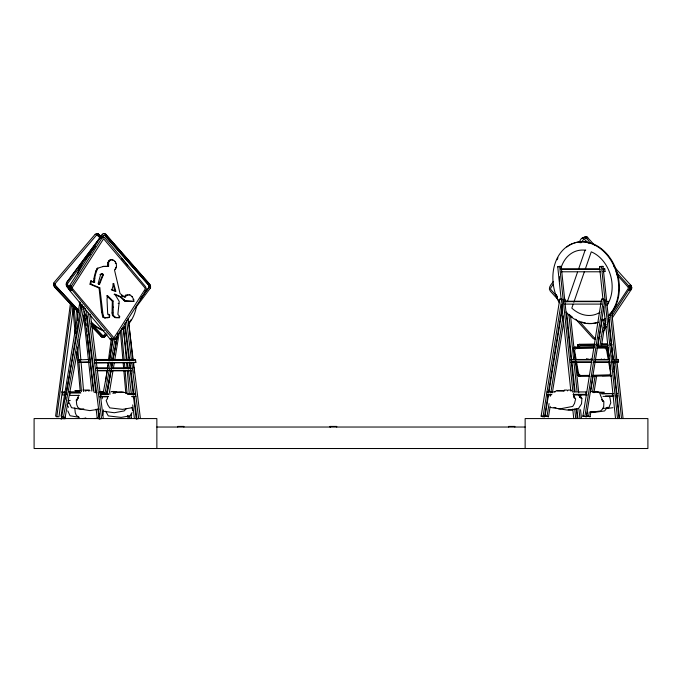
<?xml version="1.0" encoding="UTF-8"?>
<svg xmlns="http://www.w3.org/2000/svg" width="682" height="682" viewBox="0 0 682 682"><rect width="100%" height="100%" fill="white"/><g stroke="black" fill="none" stroke-linecap="round" stroke-linejoin="round"><path stroke-width="1.02" d="M114.678 339.295L111.754 339.951L110.058 339.022L69.717 290.558L68.822 288.367L69.257 286.193L100.007 238.171L103.451 237.225L105.147 238.146L145.488 286.619L146.383 288.81L145.939 290.984L115.608 338.511L114.397 339.372L112.922 338.971L72.062 290.003L71.167 287.813L71.601 285.639L101.933 238.103L99.589 238.657M612.001 315.681L629.563 288.733L628.847 286.065L615.931 271.734M612.385 317.778L631.234 289.577L631.728 287.787L630.756 285.212L613.86 266.509M94.645 282.246L93.903 282.425C93.587 277.642 95.054 272.698 97.074 268.41L97.816 268.231C95.804 272.527 94.329 277.463 94.645 282.246L90.629 281.044L90.024 284.198L99.078 288.009L101.618 312.305L102.939 317.164L104.644 317.914L109.58 317.045L109.674 315.144L107.679 313.746L107.023 299.057L107.466 295.587L106.716 295.758L112.325 301.214L112.053 312.97L112.479 315.544L115.002 317.616L119.538 317.684L119.674 316.414L117.867 314.393L119.231 301.427L114.84 294.172L114.099 294.343L120.254 296.943L124.576 301.035L133.851 301.401L133.706 299.483L132.061 296.517L129.81 294.777L125.318 295.357L124.968 296.926L122.811 296.465L121.405 295.357M581.882 398.39L579.564 397.035L581.882 398.39L581.55 403.804L578.455 408.552L568.294 410.197L558.132 408.697M125.318 295.357L126.068 295.178L125.71 296.747L123.553 296.295L120.041 293.524L114.533 270.123C118.088 267.361 116.545 260.643 112.232 259.544C108.583 259.151 106.81 263.346 107.858 266.389L108.609 266.219L108.634 262.195L110.731 259.723M70.459 290.788C68.78 288.895 64.296 285.383 66.785 282.365L102.462 234.369L66.785 282.365M70.613 290.745L66.691 286.15L66.435 282.715M69.189 287.327L67.484 285.238L67.527 283.686L81.55 264.966M69.351 287.293L67.731 285.383L67.527 283.686M140.168 299.228L148.932 287.437L148.974 285.545L104.661 235.222L149.136 285.502L149.085 287.395L140.322 299.185M150.27 288.222L150.432 285.954L149.563 284.121L105.642 234.207L150.347 285.11L150.62 287.131L150.074 288.52L135.522 307.932M119.538 317.684L115.744 317.437L113.229 315.374L113.067 301.035L107.466 295.587M107.475 398.731L107.679 396.677M577.995 347.931L577.62 345.578L578.293 344.674L595.156 344.461M578.507 345.501L579.291 344.274L594.977 344.086M578.711 347.377L580.067 345.578L594.789 345.382M594.278 347.249L573.929 347.581L573.502 348.715L575.455 359.925M574.79 347.198L574.346 348.161M53.869 285.775L53.46 284.198L54.151 282.408L95.071 234.369M53.605 285.426L53.742 283.047M55.097 283.686L54.892 284.846L55.208 283.533L96.409 235.256M70.459 303.379L55.609 416.131L56.811 416.762L58.967 416.762L73.255 308.23M56.811 416.762L71.661 304.019M64.884 391.954L61.687 391.954L62.889 392.585L62.574 394.989L64.705 394.989M105.642 381.357L107.031 370.82M107.304 368.715L108.14 362.389M108.557 359.226L111.192 339.21M109.759 359.866L112.53 338.792M548.064 394.835L544.577 416.762L542.599 416.762L541.141 416.131L559.76 299.168L561.746 299.168L563.196 299.799L548.396 392.747M544.577 416.762L543.119 416.131L561.746 299.168M573.434 394.989L587.185 394.989L585.736 394.358L586.119 391.954M582.948 416.131L601.567 299.168L603.553 299.168L605.002 299.799L586.384 416.762L582.948 416.131L586.384 416.762M584.926 416.131L603.553 299.168M550.186 406.319L548.507 416.762L545.071 416.131L548.601 394.205M548.933 392.116L562.19 309.611M548.507 416.762L547.041 416.131L549.061 403.599M550.229 396.293L550.57 394.205M550.903 392.116L563.153 315.877M552.369 392.747L563.613 322.774M590.936 411.544L590.092 416.762L586.656 416.131L587.33 411.954M593.033 376.447L590.518 392.116L591.192 391.451L593.724 391.519L594.337 392.244M597.73 347.206L602.266 319.005M590.092 416.762L588.626 416.131L589.299 411.954M592.488 392.116L595.002 376.447M599.7 347.206L604.235 319.005M593.954 392.747L596.639 376.038M601.336 346.797L605.531 320.685M79.82 302.297L61.039 416.131L62.548 416.762M65.472 399.013L65.822 396.924M66.163 394.835L66.512 392.747M66.853 390.658L80.808 306.065M107.415 392.747L111.03 370.812M111.379 368.723L112.411 362.457M112.931 359.329L113.962 353.063M114.303 350.974L114.653 348.886M115.514 343.66L115.855 341.571M109.35 392.747L112.973 370.812M113.314 368.723L114.346 362.457M114.866 359.329L119.35 332.177M61.184 419.379L82.496 304.82M63.443 416.557L61.687 416.557L63.383 417.196L83.997 306.491M63.076 418.97L63.469 416.881M64.833 418.97L85.369 308.579M68.328 403.454L68.78 401.05M98.805 416.557L99.384 413.428M102.104 398.808L102.573 396.404M103.272 392.542L108.915 362.253M109.188 360.897L113.272 338.963M104.704 394.614L110.612 362.884M111.004 360.795L115.275 337.82M102.65 415.108L103.621 409.882M106.537 394.222L112.368 362.884M112.76 360.795L117.816 333.643M106.614 393.898L110.893 370.923M111.285 368.834L112.445 362.568M112.837 360.48L117.892 333.327M90.024 284.198L90.774 284.019L91.371 280.865M114.099 290.941L111.251 289.739L111.993 289.569L113.672 283.465L112.931 283.644L115.045 291.342L115.795 291.163L113.672 283.465M101.789 273.9L100.655 274.462L98.089 283.703L99.555 284.317L103.28 274.948L102.735 273.959L101.047 274.07L102.735 273.959M567.313 301.691L577.509 272.161M578.549 269.168L585.096 250.2L585.736 250.03M573.17 304.215L571.814 308.128A33.145 25.814 75.2 0 0 599.99 312.296M573.843 302.254L584.465 271.487M585.147 269.518L591.251 251.837A33.145 25.814 75.2 0 1 606.954 305.374M78.703 395.228L76.861 400.402L78.268 397.777L76.256 399.865L76.742 404.733L77.884 407.444L80.152 408.987L89.854 410.624L99.316 409.123M101.993 274.13L102.539 275.119L98.813 284.496L99.555 284.317M607.372 407.273L604.602 410.948L594.857 412.312L590.97 411.587M132.018 412.508L130.62 415.739L121.14 417.401L108.302 415.918L105.659 411.203M107.611 398.126L106.17 400.581L107.782 404.886L109.776 407.879L122.624 409.362L132.095 407.7M553.366 281.453C551.738 283.959 547.467 287.855 550.306 291.103L558.754 300.455M579.291 242.681C581.379 234.855 587.032 236.842 589.887 242.903M553.162 284.3L550.715 287.975L550.655 289.313L557.382 297.02M580.851 242.877L584.014 238.888L588.447 243.227M604.542 324.3L605.718 322.535M608.08 319.005L609.256 317.249M611.609 313.72L628.344 288.35L627.866 286.866L616.605 274.394M603.749 328.016L606.11 324.496M608.463 320.975L609.64 319.21M600.007 336.277L598.378 338.536M602.956 331.878L606.486 326.584M113.493 392.67L113.979 391.954L116.554 391.877L117.355 392.568M85.779 259.117L87.185 257.387M88.276 255.75L95.318 246.441M101.422 238.061L103.459 235.495M110.757 392.244L111.294 391.519L114.09 391.451L114.951 392.141M584.389 237.72L585.685 236.825L587.253 237.191L594.849 245.469M595.701 337.513L594.9 337.974L593.988 337.539L579.206 321.171M103.34 335.825L106.111 332.995M107.048 334.163L105.002 336.558L106.486 334.922M101.362 392.244L101.968 391.519L103.494 391.494M102.309 234.412C102.419 232.852 107.151 234.216 103.86 233.508M587.969 358.962L586.605 358.979M85.199 391.178L85.838 390.488L88.319 390.488L88.916 391.195M594.636 392.141L595.284 391.451L597.807 391.519L598.412 392.244M126.119 408.859L124.141 410.931L114.32 412.738L104.21 411.374M103.937 335.527L102.982 335.876L103.945 335.433M104.747 336.831L104.133 337.223L105.13 336.524M85.958 390.752L86.648 390.061L89.359 390.061L90.033 390.76M113.067 339.329L112.044 339.926M613.902 371.98L614.567 370.19L613.109 361.775M611.422 375.773L591.933 376.259M567.458 390.76L568.285 390.061L570.902 390.061L571.371 390.752M563.588 390.76L564.423 390.061L567.049 390.061L567.526 390.752M95.207 234.148L97.006 233.483M96.563 235.162L96.972 235.094M107.705 317.786L109.58 317.045M573.826 347.658L575.156 347.095L594.082 346.874M573.647 347.854L575.156 347.095M573.536 348.101L574.44 347.581M573.502 348.246L574.363 347.854M597.432 347.206L607.355 346.959L609.324 356.072M605.846 347.112L606.971 346.754M606.11 347.147L607.227 346.874M606.247 347.198L607.355 346.959M606.494 347.351L607.474 347.061M606.613 347.453L607.577 347.181M606.716 347.573L607.671 347.317M606.818 347.701L607.756 347.453M609 359.516L606.963 347.99L607.824 347.607M607.014 348.152L607.875 347.76M607.057 348.306L607.909 347.922M589.828 376.285L579.18 376.396L578.097 375.211L578.958 374.819M578.14 375.364L578.992 374.981M578.191 375.526L579.044 375.134M578.916 376.319L579.905 375.978M579.18 376.396L580.169 376.021M610.859 376.029L611.72 375.637L602.249 375.756M577.859 344.922L579.291 344.274M577.714 345.152L578.651 344.64M577.671 345.28L578.532 344.896M577.637 345.424L578.498 345.032M577.62 345.578L578.481 345.186M610.33 344.444C613.527 343.515 609.563 346.627 611.635 344.495M610.45 344.529L611.319 344.137M610.569 344.632L611.43 344.24M610.671 344.751L611.541 344.359M610.85 345.024L611.72 344.632M610.919 345.169L611.788 344.785M610.97 345.331L611.839 344.939M103.69 235.205L104.815 235.188M554.483 391.69L557.083 390.675L563.903 390.675M76.597 391.639L79.291 390.624M96.443 235.205L97.1 235.051M104.261 337.181L102.709 337.411M78.711 359.9L89.393 359.474M88.558 361.929L78.924 362.355L89.436 362.355M82.573 418.569L85.949 418.134L84.721 418.569M131.029 413.889L131.404 418.134L128.028 418.569L127.747 415.381M130.177 418.569L131.404 418.134M108.609 266.219L103.57 266.372L97.074 268.41M101.234 236.773L98.31 233.977L101.106 236.807M100.305 237.856L97.338 235.154L100.177 237.899M78.652 310.574L54.935 285.042L78.771 310.532M78.575 312.399L54.415 286.849L78.456 312.441M101.959 335.399L102.914 335.817L91.03 323.762M101.03 336.49L102.104 337.147L91.567 326.405M121.081 392.525L119.316 392.491M561.175 299.475L557.731 266.807L559.206 266.381L561.192 266.381L574.423 391.792M557.731 266.807L561.192 266.381M602.982 299.475L599.538 266.807L601.013 266.381L602.999 266.381L619.009 418.134L617.525 418.569L601.515 266.807L602.999 266.381M603.306 269.33L604.789 268.904L605.045 271.359L603.57 271.786M606.716 301.649L608.199 301.222L608.455 303.669L606.98 304.095M612.862 359.9L614.346 359.474L614.601 361.929L613.127 362.355M601.686 393.932L613.749 393.505L602.112 393.505M616.818 359.9L618.318 359.474L618.574 361.929L617.082 362.355M617.747 393.505L616.255 393.932L616.519 396.387M94.824 418.569L98.302 418.134M595.684 339.406L593.255 338.639L575.651 319.159M600.22 392.815L599.759 392.943L600.654 395.756L603.178 401.596L601.729 399.592L603.86 401.493L603.715 406.472L602.666 408.876L600.586 410.948L590.783 412.312M582.948 237.592L586 236.799M582.684 237.779L586.315 236.816M582.445 238.001L586.639 236.893M582.232 238.274L583.664 237.907M584.798 237.575L586.955 237.021M585.105 237.745L587.253 237.191M585.395 237.967L587.543 237.413M585.659 238.231L587.807 237.677M628.608 285.767L630.756 285.212M628.847 286.065L631.003 285.511M629.06 286.397L631.217 285.843M629.239 286.755L631.396 286.21M629.384 287.139L631.532 286.585M629.495 287.531L631.643 286.986M629.554 287.94L631.702 287.386M629.58 288.341L631.728 287.787M629.563 288.733L631.711 288.188M629.503 289.117L631.651 288.571M629.401 289.483L631.549 288.929M629.264 289.824L631.413 289.27M629.085 290.131L631.234 289.577M135.871 362.355L94.662 362.781L134.141 362.781L135.871 362.355L135.565 359.9L94.355 360.335L135.565 359.9M132.086 396.813L135.923 396.387L131.711 396.387M100.254 238.001L103.451 237.225M100.007 238.171L103.749 237.251M99.785 238.393L102.13 237.847M102.479 237.703L104.048 237.336M109.99 259.893L112.232 259.544M108.728 260.822L109.478 260.652M107.892 262.374L108.634 262.195M114.354 261.598L115.096 261.428M107.586 264.318L108.327 264.147M115.309 263.397L116.059 263.226M103.57 266.372L102.82 266.543L106.358 266.449M95.847 270.873L96.588 270.703M115.625 267.463L116.375 267.293M114.943 269.16L115.684 268.989M99.904 274.633L100.655 274.462M102.539 275.119L103.28 274.948M94.065 278.401L94.807 278.23M93.741 280.293L94.483 280.114M69.257 286.193L71.601 285.639M69.095 286.491L71.439 285.937M68.967 286.824L71.312 286.278M68.873 287.19L71.218 286.636M68.814 287.565L71.158 287.02M68.797 287.966L71.141 287.412M68.822 288.367L71.167 287.813M68.882 288.767L71.226 288.213M68.984 289.168L71.329 288.614M69.121 289.552L71.465 288.998M69.283 289.91L71.636 289.364M69.487 290.251L71.832 289.697M69.717 290.558L72.062 290.003M99.078 288.009L99.819 287.838L103.059 315.041L103.681 316.994L105.386 317.735L108.447 317.616M126.954 295.135L127.696 294.965M144.541 291.043L146.11 290.677M120.254 296.943L120.995 296.764L125.318 300.864L133.851 301.401M122.811 296.465L123.553 296.295M129.06 294.956L129.81 294.777M124.26 296.875L125.002 296.704M124.968 296.926L125.71 296.747M112.325 301.214L113.067 301.035M131.319 296.687L132.061 296.517M123.553 300.012L124.303 299.841M124.576 301.035L125.318 300.864M132.964 299.662L133.706 299.483M118.165 303.49L118.907 303.32M112.556 307.275L113.297 307.096M101.618 312.305L102.368 312.134M102.317 315.22L103.059 315.041M112.053 312.97L112.794 312.799M107.927 314.624L108.677 314.445M108.924 315.323L109.674 315.144M102.939 317.164L103.681 316.994M112.479 315.544L113.229 315.374M104.644 317.914L105.386 317.735M118.932 316.593L119.674 316.414M115.002 317.616L115.744 317.437M116.656 317.718L117.406 317.548M110.058 339.022L112.402 338.468M110.305 339.295L112.649 338.741M110.578 339.517L112.922 338.971M110.859 339.704L113.203 339.15M114.047 338.877L115.608 338.511M113.851 339.142L115.411 338.775M111.157 339.832L115.19 338.997M111.456 339.917L114.943 339.176M83.792 408.868L80.834 409.302L71.525 407.708L69.257 402.815M602.513 408.527L608.804 407.717L610.791 402.874L609.947 397.597L609.052 396.276M606.639 408.527L612.879 407.717M103.289 335.825L102.794 335.859M115.838 392.517L123.519 392.303L126.213 392.866M113.212 392.09L121.567 391.877L124.115 392.44M112.718 393.173L115.625 393.122M601.251 344.009L607.534 343.933M601.439 344.384L607.713 344.308M596.852 345.356L598.924 345.331M600.987 345.305L608.225 345.22M597.236 346.831L606.835 346.729M593.86 348.161L575.472 348.57L574.585 350.505L576.205 359.925M596.98 348.127L604.516 348.059L605.787 348.732L606.596 350.122L608.25 359.542M589.214 375.381L580.902 375.475L579.368 374.785L578.481 373.08L576.554 361.954M592.334 375.339L609.896 374.802L610.569 373.011L608.6 361.562M80.195 390.777L75.591 390.829L79.768 390.803M599.538 266.807L601.515 266.807M561.38 268.904L599.495 268.904M602.675 268.904L604.789 268.904M560.954 269.33L600.134 269.33M602.931 271.359L605.045 271.359M561.218 271.786L600.39 271.786M564.79 301.222L601.848 301.222M564.364 301.649L601.422 301.649M564.628 304.095L601.686 304.095M95.702 359.474L110.629 359.474M112.752 359.474L127.611 359.474M132.913 359.474L135.036 359.474M570.936 359.474L592.112 359.474M595.284 359.474L609.052 359.474M616.204 359.474L618.318 359.474M570.51 359.9L592.743 359.9M594.866 359.9L609.691 359.9M571.192 361.929L591.311 361.929M594.482 361.929L610.364 361.929M612.257 361.929L614.601 361.929M616.468 361.929L618.574 361.929M570.774 362.355L591.95 362.355M594.065 362.355L609.947 362.355M96.691 367.939L108.123 367.939M111.234 367.939L130.978 367.939M96 368.374L108.464 368.374M110.544 368.374L131.319 368.374M96.997 370.394L108.421 370.394M110.501 370.394L131.276 370.394M97.338 370.82L107.73 370.82M109.802 370.82L131.626 370.82M68.703 391.954L77.211 391.954M99.555 391.954L103.809 391.954M555.139 391.954L546.973 391.954L548.422 392.585M572.36 391.954L586.708 391.954M69.607 392.38L80.135 392.38M94.875 392.38L96.98 392.38M100.143 392.38L105.002 393.011L99.734 393.011M62.889 392.585L65.02 392.585M80.783 393.011L70.255 393.011L69.803 395.415L79.282 395.415M126.059 393.505L132.444 393.505M110.348 393.932L100.868 393.932L101.175 396.387L108.54 396.387M128.25 393.932L135.616 393.932L127.568 394.367M100.194 394.367L108.617 394.367M551.874 394.358L546.589 394.358L548.038 394.989L551.218 394.989M573.033 394.358L585.736 394.358M579.095 395.961L581.209 395.961M605.539 395.961L613.8 395.961M615.906 395.961L618.011 395.961M603.007 396.387L613.357 396.387M99.444 396.813L107.867 396.813M68.132 400.419L70.237 400.419M541.141 416.131L543.119 416.131M545.071 416.131L547.041 416.131M586.656 416.131L588.626 416.131M63.383 417.196L65.148 417.196M156.86 427.034L525.14 427.034M82.761 390.061L85.744 390.061L86.52 390.76M74.858 390.624L80.604 390.658M564.679 390.726L557.083 390.675L564.159 390.726M597.901 392.116L604.465 392.278M592.871 392.09L603.255 392.892M610.671 343.899L611.191 344.052M592.181 359.269L591.396 358.996M553.997 407.427L555.949 407.717M550.127 407.427L559.948 408.876L572.735 406.412L574.5 403.48L575.651 398.859L573.971 396.566L574.329 398.194M568.132 409.601L572.181 410.197M79.359 417.341L70.041 415.747L67.782 410.854M97.253 233.559L98.43 233.935M97.159 235.111L97.645 235.188M101.985 337.181L102.462 337.283M111.49 259.714L113.016 260.311M111.993 289.569L115.795 291.163M90.629 281.044L93.084 282.075M90.774 284.019L99.819 287.838M114.84 294.172L120.995 296.764M550.928 391.954L552.394 392.585M601.567 299.168L603.024 299.799M559.76 299.168L561.218 299.799M78.677 417.017L76.41 415.483L75.267 412.772L74.781 407.904M105.343 233.977L105.795 234.165M91.158 323.72L102.078 335.356M91.686 326.363L101.158 336.448M578.362 394.708L581.021 397.879M54.534 286.807L53.929 286.184M66.972 404.758L68.541 407.282M573.451 393.667L574.278 397.768M132.001 407.273L132.64 410.786M612.41 348.152L612.768 350.19M611.541 348.545L612.257 352.62M612.615 354.657L613.323 358.732M613.86 361.792L614.218 363.83M612.052 355.706L612.581 358.741M609.35 361.554L610.765 369.712M575.804 361.963L578.097 375.211M128.063 318.451L133.263 360.599M133.527 362.713L140.415 418.569M134.09 367.939L134.397 370.394M126.562 320.557L131.507 360.599M131.762 362.713L138.659 418.569L136.929 418.995L134.192 396.864M125.096 323.089L129.64 359.977M129.904 362.082L133.936 394.75M124.823 326.49L128.992 360.207M129.248 362.321L130.032 368.638M130.288 370.752L133.28 394.989M133.544 397.095L136.272 419.225M123.229 327.965L127.253 360.642M127.517 362.747L128.301 369.073M128.557 371.178L131.421 394.358M132.717 404.903L134.414 418.603M90.425 314.232L96.392 362.355M96.409 362.713L103.306 418.569M88.541 313.183L101.541 418.569L99.811 418.995L86.418 310.446M86.409 315.945L95.906 392.883M97.858 408.688L99.154 419.225M84.423 314.266L94.048 392.252M96.128 409.115L97.296 418.603M128.719 322.236L132.402 355.961M132.632 358.067L132.862 360.173M133.322 364.393L133.672 367.555M134.013 370.718L134.243 372.824M85.412 318.025L85.642 320.131M85.992 323.294L86.222 325.399M86.563 328.562L86.912 331.725M87.253 334.879L87.603 338.042M87.833 340.156L93.366 390.735M83.528 315.289L91.831 391.161M611.686 311.7L623.024 418.134L621.524 418.569L610.305 313.183M608.557 315.289L613.271 359.55M613.493 361.656L619.554 418.569M570.553 315.911L574.031 348.579M574.253 350.693L575.267 360.173M575.489 362.287L578.745 392.849M580.535 409.703L581.439 418.134L579.939 418.569L578.933 409.081M568.831 314.232L573.656 359.55M573.886 361.656L577.023 391.161M566.64 312.126L571.687 359.55M571.917 361.656L575.054 391.161M576.963 409.081L577.969 418.569M603.758 306.857L615.548 418.569M612.266 393.932L612.53 396.387M576.205 408.654L577.202 418.134L575.719 418.569L574.721 409.081M559.709 266.807L572.829 391.161M561.729 304.752L570.851 391.161M572.744 409.081L573.741 418.569M123.527 327.931L126.306 359.772M126.588 362.952L127.048 368.263M127.236 370.386L129.273 393.727M121.473 328.997L124.158 359.772M124.431 362.952L124.9 368.263M125.079 370.386L127.116 393.727M129.069 416.011L129.248 418.134M120.339 330.48L122.93 360.198M123.118 362.321L123.672 368.689M123.86 370.812L125.803 393.096M76.41 308.835L77.424 320.506M79.095 339.61L80.851 359.772M81.039 361.895L83.63 391.604M79.939 359.474L80.152 361.929M74.168 307.77L76.017 328.997M77.586 347.036L81.482 391.604M72.752 306.073L75.165 333.668M76.734 351.707L80.161 390.974M525.14 448.517L525.14 418.569L647.9 418.569L647.9 448.517L34.1 448.517L34.1 418.569L156.86 418.569L156.86 448.517M514.825 427.034L514.825 426.421L508.687 426.421L508.687 427.034M336.712 427.034L336.712 426.421L329.952 426.421L329.952 427.034M330.574 426.421L330.574 427.034M183.876 427.034L183.876 426.421L177.738 426.421L177.738 427.034M604.269 359.005A2.711 2.089 65.6 0 1 603.971 359.38M590.68 359.337A2.881 2.217 65.6 0 1 590.382 359.047M588.788 359.133A1.927 1.483 65.6 0 1 588.643 359.457M601.737 359.278A3.649 2.805 65.6 0 1 601.294 358.979M586.742 359.329A2.515 1.935 65.6 0 1 586.443 359.047M597.867 322.373A41.431 32.267 75.2 0 1 565.966 312.117M559.317 302.834A41.431 32.267 75.2 0 1 565.207 247.933A41.431 32.267 75.2 0 1 610.688 259.995A41.431 32.267 75.2 0 1 608.327 315.826M605.386 318.4A41.431 32.267 75.2 0 1 601.763 320.711M566.41 301.768A33.145 25.814 75.2 0 1 564.278 298.187M559.513 280.907A33.145 25.814 75.2 0 1 559.504 276.73M560.792 268.725A33.145 25.814 75.2 0 1 585.096 250.2M598.506 322.202A41.431 32.267 75.2 0 1 587.304 323.294M585.378 322.995A41.431 32.267 75.2 0 1 581.567 321.981M572.522 317.241A41.431 32.267 75.2 0 1 569.47 314.769M557.441 297.386A41.431 32.267 75.2 0 1 556.401 294.615M557.058 259.765A41.431 32.267 75.2 0 1 557.97 257.83M566.861 246.961A41.431 32.267 75.2 0 1 573.392 243.329M574.38 242.98A41.431 32.267 75.2 0 1 614.533 265.716A41.431 32.267 75.2 0 1 608.259 316.346M605.156 318.861A41.431 32.267 75.2 0 1 601.447 321.026M103.621 330.838A41.431 29.275 76.9 0 1 91.26 322.833M87.219 318.127A41.431 29.275 76.9 0 1 84.372 313.856M82.045 309.5A41.431 29.275 76.9 0 1 79.197 302.237M77.671 274.011A41.431 29.275 76.9 0 1 90.621 253.619M130.935 319.832A41.431 29.275 76.9 0 1 128.455 323.404M125.59 326.422A41.431 29.275 76.9 0 1 121.558 329.346M104.355 330.676A41.431 29.275 76.9 0 1 91.243 321.895M87.347 317.139A41.431 29.275 76.9 0 1 84.074 311.887M81.976 307.565A41.431 29.275 76.9 0 1 79.93 302.066M79.138 270.993A41.431 29.275 76.9 0 1 90.518 253.994M121.728 258.717A41.431 29.275 76.9 0 1 124.678 261.837M125.309 262.587A41.431 29.275 76.9 0 1 127.722 265.818M136.647 305.297A41.431 29.275 76.9 0 1 128.497 324.052M125.565 326.917A41.431 29.275 76.9 0 1 121.43 329.645M72.301 287.429L72.752 288.921L113.937 337.854L145.257 288.989L144.797 287.693L103.604 238.768L72.301 287.429"/></g></svg>
